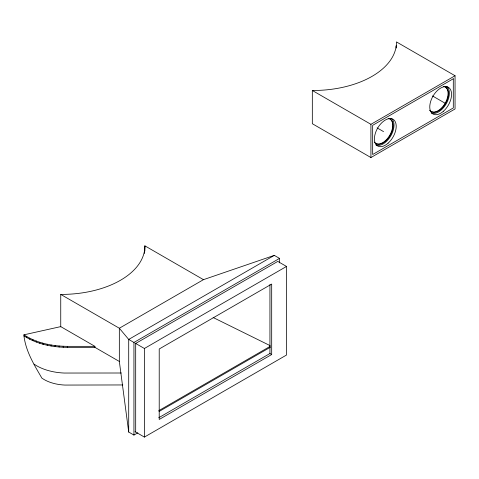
<?xml version="1.0" encoding="UTF-8"?>
<svg xmlns="http://www.w3.org/2000/svg" width="479" height="479" viewBox="0 0 479 479"><rect width="100%" height="100%" fill="white"/><g stroke="black" fill="none" stroke-linecap="round" stroke-linejoin="round"><path stroke-width="0.72" d="M144.305 253.463L144.454 251.978M396.115 47.319L396.265 45.834L396.265 48.026M312.326 90.489L370.92 124.318L455.05 75.748L455.05 108.967L370.92 157.543L312.326 123.714L312.326 90.489A83.472 48.193 0 0 0 396.456 41.918L455.05 75.748M24.022 335.875L23.95 335.827C25.806 351.406 34.171 364.89 41.901 378.153L44.086 379.524A32.68 18.867 0 0 0 51.558 382.781L53.654 383.392A32.68 18.867 0 0 0 64.97 385.068L122.804 384.948M279.532 262.875L279.532 258.397L274.299 255.373L203.467 279.664L119.337 328.235L60.743 294.405L60.743 326.888M274.299 255.373L128.707 339.431L128.707 432.046L133.94 435.07L137.82 432.824M128.707 432.046L119.337 361.453L119.337 328.235L128.707 339.431L133.94 342.455L279.532 258.397M135.06 343.102L144.401 348.49L286.508 266.45L286.508 355.035L144.401 437.082L135.06 431.687M158.753 410.677L270.168 346.353M158.974 411.551L270.39 347.227M158.771 417.712L269.94 353.526L271.683 354.532L271.683 284.065L159.22 348.993L159.22 419.466L271.683 354.532M23.95 334.821L60.743 326.618L94.908 346.347L94.908 347.353L67.317 347.353C52.253 347.233 36.715 344.173 23.95 335.827L23.95 334.821C36.715 343.168 52.253 346.227 67.317 346.347L94.908 346.347M121.265 373.003L64.204 373.045A43.332 25.016 0 0 1 49.199 370.818L46.421 370.01A43.332 25.016 0 0 1 36.512 365.687L34.069 364.154M213.125 317.505L270.144 345.646M432.489 95.944L445.135 103.242M377.129 127.905L383.559 131.617M286.508 266.45L277.79 261.414L135.683 343.461L135.683 432.046M60.743 294.405A83.472 48.193 0 0 0 144.874 245.835L203.467 279.664M94.225 346.958L119.337 361.453M370.92 124.318L370.92 157.543M269.94 284.544L269.94 353.526M144.874 245.835L144.874 251.002M144.401 348.49L144.401 437.082M133.94 342.455L133.94 435.07M67.317 346.347L67.317 347.353M63.216 346.257L63.216 347.269M59.139 346.006L59.139 347.012M55.097 345.581L55.097 346.586M51.127 344.994L51.127 346M47.235 344.239L47.235 345.245M43.445 343.323L43.445 344.335M42.565 343.066L42.565 344.078M39.787 342.257L39.787 343.263M36.26 341.042L36.26 342.048M32.901 339.683L32.901 340.689M29.716 338.186L29.716 339.192M26.728 336.563L26.728 337.569M391.319 118.337A15.412 8.897 -60 0 1 390.834 135.814A15.412 8.897 -60 0 1 375.937 144.975M446.679 86.376A15.412 8.897 -60 0 1 446.189 103.853A15.412 8.897 -60 0 1 431.298 113.014M443.494 86.495A14.166 8.179 -60 0 1 445.572 103.494A14.166 8.179 -60 0 1 429.807 110.2M443.794 86.358A14.166 8.179 -60 0 1 445.135 103.242A14.166 8.179 -60 0 1 429.843 110.523M389.774 118.846A14.166 8.179 -60 0 1 389.774 135.204A14.166 8.179 -60 0 1 375.608 143.383M388.134 118.457A14.166 8.179 -60 0 1 390.211 135.455A14.166 8.179 -60 0 1 374.452 142.161M453.308 78.766L372.662 125.324L372.662 154.519L453.308 107.961L453.308 78.766M388.128 143.149A15.412 8.897 -60 0 0 393.014 119.277A15.412 8.897 -60 0 0 374.782 135.443A15.412 8.897 -60 0 0 388.128 143.149M443.488 111.188A15.412 8.897 -60 0 0 448.368 87.316A15.412 8.897 -60 0 0 430.136 103.482A15.412 8.897 -60 0 0 443.488 111.188"/></g></svg>
